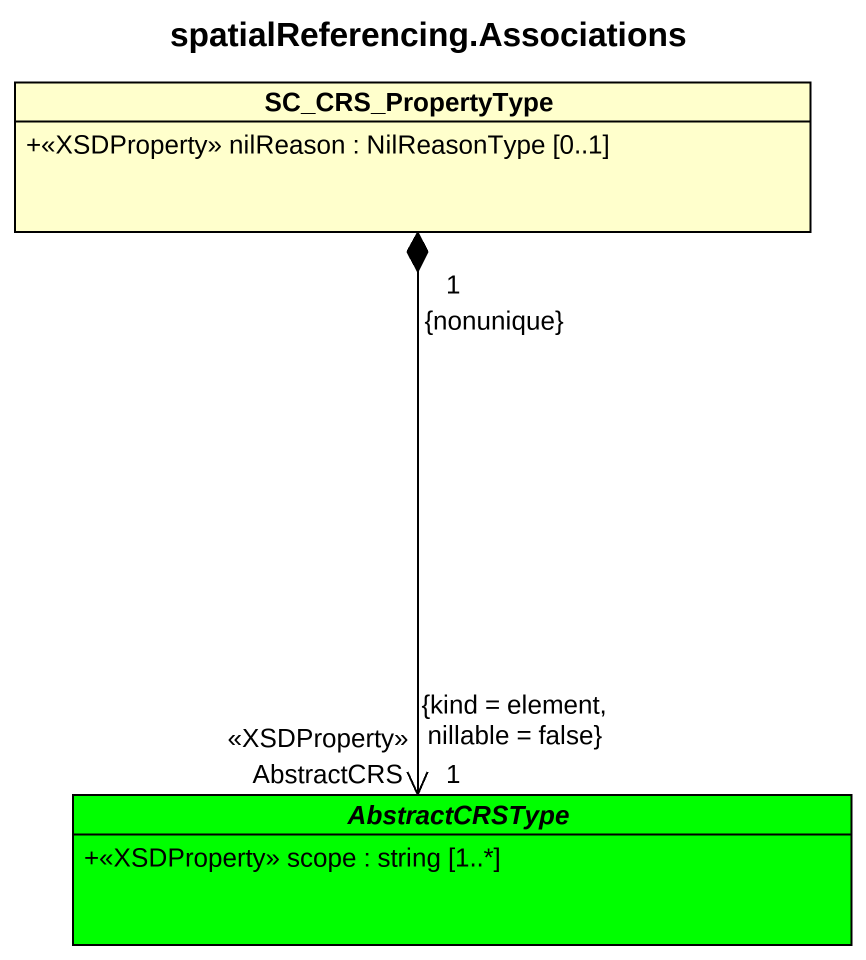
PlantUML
@startuml
title spatialReferencing.Associations
hide circle
hide empty members
skinparam classAttributeIconSize 0
class SC_CRS_PropertyType {
  +<<XSDProperty>> nilReason : NilReasonType [0..1]
}
abstract class AbstractCRSType #00FF00 {
  +<<XSDProperty>> scope : string [1..*]
}
SC_CRS_PropertyType "1\n{nonunique}" *--> "AbstractCRS\n<<XSDProperty>>\n1\n{kind = element, nillable = false}" AbstractCRSType
@enduml
